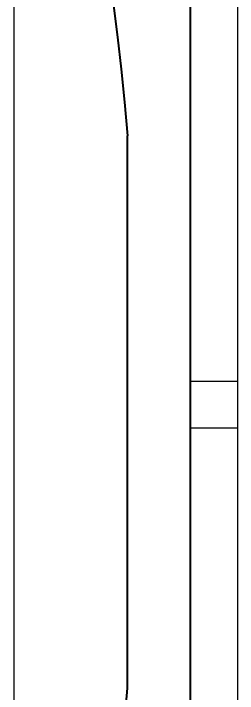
# Model space of a CAD drawing. Header units: metres. Extents: x -8 to 211, y -5 to 120.
# Drawn here: x 144.641 to 145.022, y 58.109 to 59.264 of the extents above; entities that cross this region are included whole.
import ezdxf

# ---------------------------------------------------------------- set-up
doc = ezdxf.new("R2010")
doc.units = ezdxf.units.M
doc.header["$LTSCALE"] = 0.8
doc.header["$MEASUREMENT"] = 0
doc.layers.add('A_CHASS', color=4, linetype='CONTINUOUS')
doc.layers.add('A_MURS_STRU', color=7, linetype='CONTINUOUS', lineweight=40)

msp = doc.modelspace()

# ---------------------------------------------------------------- linework, layer by layer
at = {"layer": 'A_CHASS', "color": 8}
for p, q in [((144.6414, 74.5246), (144.6417, 57.0495)), ((144.9414, 59.6246), (144.9417, 57.5495)), ((144.9417, 57.6594), (144.9417, 59.5393)), ((145.0217, 59.5393), (145.0217, 57.6594)), ((144.9417, 58.6393), (145.0217, 58.6393)), ((145.0217, 58.5594), (144.9417, 58.5594))]:
    msp.add_line(p, q, dxfattribs=at)
at = {"layer": 'A_MURS_STRU', "color": 8, "linetype": 'Continuous'}
for p, q in [((144.9415, 59.587), (144.9415, 57.587)), ((144.8112, 59.278), (144.8181, 59.2245)), ((144.8181, 59.2245), (144.8243, 59.1699)), ((144.8243, 59.1699), (144.8299, 59.1139)), ((144.8299, 59.1139), (144.8349, 59.0564)), ((144.8349, 58.1176), (144.8349, 59.0564)), ((144.8299, 58.0601), (144.8349, 58.1176))]:
    msp.add_line(p, q, dxfattribs=at)

doc.saveas('drawing.dxf')
